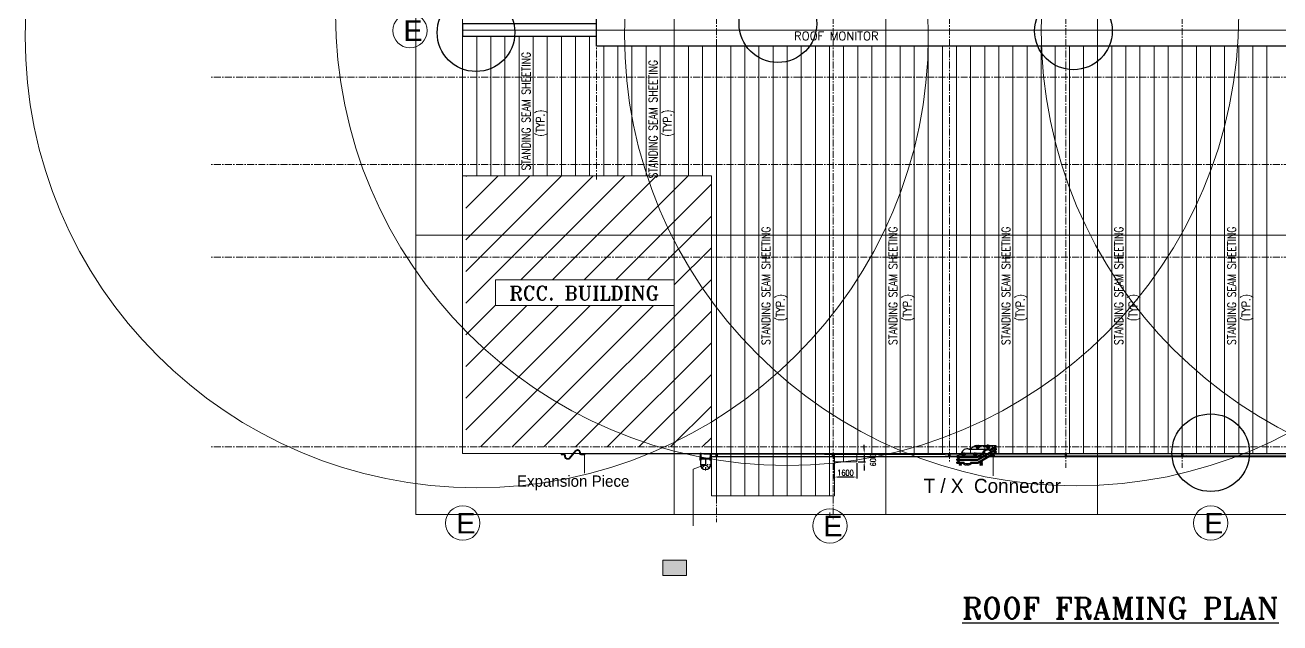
# Model space of a CAD drawing. Header units: millimetres. Extents: x 1007148 to 1143148, y 49250 to 138797.
# Drawn here: x 1007148 to 1096066, y 49250 to 91610 of the extents above; entities that cross this region are included whole.
import ezdxf
from ezdxf.enums import TextEntityAlignment as Align

# ---------------------------------------------------------------- set-up
doc = ezdxf.new("R2010")
doc.units = ezdxf.units.MM
doc.header["$LTSCALE"] = 790
doc.header["$MEASUREMENT"] = 0
doc.header["$PDMODE"] = 3
for name, pattern in [('CENTER', [2, 1.25, -0.25, 0.25, -0.25]), ('Roof$0$CENTER', [2, 1.25, -0.25, 0.25, -0.25]), ('Roof$0$DASHED', [0.75, 0.5, -0.25]), ('Roof$0$HIDDEN', [0.375, 0.25, -0.125])]:
    doc.linetypes.add(name, pattern=pattern)
for name, color, linetype in [('A- Wall', 8, 'Continuous'), ('BA-Hatch', 7, 'Continuous'), ('ha', 5, 'Continuous'), ('PIPE', 4, 'Continuous'), ('Roof$0$CEN', 252, 'Roof$0$CENTER'), ('Roof$0$DIM', 1, 'Continuous'), ('Roof$0$FLASHING', 1, 'Continuous'), ('Roof$0$ha', 5, 'Continuous'), ('Roof$0$TEXT', 7, 'Continuous'), ('STEEL', 4, 'Continuous'), ('text', 6, 'Continuous')]:
    doc.layers.add(name, color=color, linetype=linetype)
for name, color, linetype, lineweight in [('BRICK WALL', 41, 'Continuous', 15), ('CENTER', 8, 'CENTER', 9), ('HATCH', 8, 'Continuous', 9), ('HATECH', 140, 'Continuous', 9), ('Parapet', 240, 'Continuous', 0), ('Roof$0$A-ELEV-OTLN', 6, 'Continuous', 13), ('Roof$0$Ar-07--LEADER', 8, 'Continuous', 13), ('Roof$0$base plate', 1, 'Continuous', 15), ('Roof$0$PLINTH BEAM', 74, 'Continuous', 20), ('TEXT-2', 4, 'Continuous', 15)]:
    doc.layers.add(name, color=color, linetype=linetype, lineweight=lineweight)
doc.styles.add('Dim', font='arial.ttf')
doc.styles.add('ROMAND', font='romand.shx', dxfattribs={"height": 2.5})
doc.styles.add('ROMANS', font='romans.shx')
doc.styles.add('ROMANT', font='romant.shx', dxfattribs={"width": 0.75})
doc.styles.add('Roof$0$DIM FOR GRID', font='swissc.ttf')
doc.styles.add('T02', font='SIMPLEX.SHX', dxfattribs={"width": 0.8})
doc.dimstyles.new('DIM-200', dxfattribs={"dimscale": 200, "dimtxt": 2, "dimasz": 1.5, "dimexe": 0.5, "dimexo": 0.5, "dimgap": 0.5, "dimtad": 1, "dimdec": 0, "dimzin": 0, "dimdsep": 46, "dimtxsty": 'T02', "dimcen": 1, "dimclrd": 3, "dimclre": 3, "dimclrt": 2, "dimadec": 0, "dimazin": 0, "dimtfac": 1, "dimtdec": 0, "dimtmove": 2, "dimatfit": 3, "dimfxl": 1, "dimtolj": 1, "dimtzin": 0, "dimlwd": -1, "dimlwe": -1, "dimarcsym": 0})
doc.dimstyles.new('Roof$0$DIM FOR GRID', dxfattribs={"dimtxt": 350, "dimasz": 250, "dimexe": 150, "dimexo": 25, "dimgap": 50, "dimtad": 1, "dimdec": 0, "dimzin": 0, "dimdsep": 46, "dimtxsty": 'Roof$0$DIM FOR GRID', "dimblk": 'Roof$0$_ArchTick', "dimcen": 500, "dimdle": 150, "dimclrd": 256, "dimclre": 256, "dimclrt": 7, "dimadec": 0, "dimazin": 0, "dimtfac": 1, "dimtdec": 0, "dimtofl": 0, "dimtmove": 0, "dimatfit": 3, "dimfxl": 1, "dimtolj": 1, "dimtzin": 0, "dimlwd": -1, "dimlwe": -1, "dimarcsym": 0})

# ---------------------------------------------------------------- blocks, each defined once
blk = doc.blocks.new('*D156')
at = {"color": 3, "transparency": 16777216}
for p, q in [((1066608.274941327, 61560.81386114105), (1066608.274941327, 61860.81386114105)), ((1066183.195323941, 60660.81386114105), (1066708.274941327, 60660.81386114105)), ((1066233.195323941, 61260.81386114105), (1066708.274941327, 61260.81386114105)), ((1066608.274941327, 61260.81386114105), (1066608.274941327, 60660.81386114105)), ((1066608.274941327, 60360.81386114105), (1066608.274941327, 60060.81386114105))]:
    blk.add_line(p, q, dxfattribs=at)
for points in [[(1066558.274941327, 61560.81386114105), (1066658.274941327, 61560.81386114105), (1066608.274941327, 61260.81386114105)], [(1066558.274941327, 60360.81386114105), (1066658.274941327, 60360.81386114105), (1066608.274941327, 60660.81386114105)]]:
    blk.add_solid(points, dxfattribs=at)
at = {"layer": 'DEFPOINTS', "color": 0, "transparency": 16777216}
for p in [(1066083.195323941, 60660.81386114105), (1066133.195323941, 61260.81386114105), (1066608.274941327, 60660.81386114105)]:
    blk.add_point(p, dxfattribs=at)
at = {"color": 2, "transparency": 16777216, "insert": (1067236.886014922, 60778.52672600836), "char_height": 400, "attachment_point": 5, "rotation": 90, "style": 'T02'}
blk.add_mtext('\\A1;600', dxfattribs=at)
blk = doc.blocks.new('*D157')
at = {"color": 3, "transparency": 16777216}
for p, q in [((1064483.173657768, 60560.81386114102), (1064483.173657768, 59485.34448836974)), ((1066083.19532394, 60560.81386114102), (1066083.19532394, 59485.34448836974)), ((1065783.19532394, 59585.34448836974), (1064783.173657768, 59585.34448836974))]:
    blk.add_line(p, q, dxfattribs=at)
for points in [[(1064783.173657768, 59635.34448836974), (1064783.173657768, 59535.34448836974), (1064483.173657768, 59585.34448836974)], [(1065783.19532394, 59635.34448836974), (1065783.19532394, 59535.34448836974), (1066083.19532394, 59585.34448836974)]]:
    blk.add_solid(points, dxfattribs=at)
at = {"layer": 'DEFPOINTS', "color": 0, "transparency": 16777216}
for p in [(1064483.173657768, 60660.81386114102), (1066083.19532394, 60660.81386114102), (1064483.173657768, 59585.34448836974)]:
    blk.add_point(p, dxfattribs=at)
at = {"color": 2, "transparency": 16777216, "insert": (1065283.184490854, 59885.34448836974), "char_height": 400, "attachment_point": 5, "style": 'T02'}
blk.add_mtext('\\A1;1600', dxfattribs=at)
blk = doc.blocks.new('Roof$0$D')
at = {"layer": 'Roof$0$TEXT'}
for p, q in [((5821445.217064615, -7980919.315417341), (5821445.217064615, -7981069.315417341)), ((5821845.217064615, -7980919.315417341), (5821445.217064614, -7980919.315417342)), ((5821445.217064615, -7981069.315417341), (5821449.978971891, -7981069.315417341)), ((5821454.470893697, -7981065.084932649), (5821462.025406452, -7980939.176386724)), ((5821471.009131299, -7980930.715417341), (5821819.425041104, -7980930.715417343)), ((5821828.408722777, -7980939.176386724), (5821835.963235534, -7981065.084932649)), ((5821840.455157339, -7981069.315417341), (5821845.217064615, -7981069.315417341)), ((5821845.217064615, -7981069.315417341), (5821845.217064615, -7980919.315417341))]:
    blk.add_line(p, q, dxfattribs=at)
for centre, radius, start, end in [((5821449.978971891, -7981064.81541734), 4.500000000931323, 270, 356.5663696349454), ((5821471.009250062, -7980939.715417341), 9.000000000530791, 90.00000000592915, 176.5663696342352), ((5821819.424879169, -7980939.71541734), 8.999999999068677, 3.433630360556645, 90), ((5821840.455157339, -7981064.815417341), 4.500000000209617, 183.4336303539281, 270)]:
    blk.add_arc(centre, radius, start, end, dxfattribs=at)
blk = doc.blocks.new('Roof$0$RDTTT')
at = {"layer": 'Roof$0$FLASHING'}
for points in [[(3123613.633231897, -5545188.005572408), (3123620.805398782, -5545188.005572408), (3123620.805398782, -5545193.565491918)], [(3123632.977565667, -5545188.005572408), (3123625.805398782, -5545188.005572408), (3123625.805398782, -5545193.565491918)], [(3123663.305398782, -5545063.983416315), (3123663.305398782, -5545071.1555832), (3123668.865318293, -5545071.1555832)], [(3123663.305398781, -5545112.027750085), (3123663.305398781, -5545104.8555832), (3123668.865318292, -5545104.8555832)], [(3124308.305398782, -5545063.983416315), (3124308.305398782, -5545071.1555832), (3124302.745479271, -5545071.1555832)], [(3124308.305398783, -5545112.027750085), (3124308.305398783, -5545104.8555832), (3124302.745479271, -5545104.8555832)], [(3124338.633231897, -5545188.005572408), (3124345.805398782, -5545188.005572408), (3124345.805398782, -5545193.565491918)], [(3124357.977565667, -5545188.005572408), (3124350.805398782, -5545188.005572408), (3124350.805398782, -5545193.565491918)]]:
    blk.add_hatch(color=256, dxfattribs=at).paths.add_polyline_path(points)
at = {"layer": 'Roof$0$base plate'}
for points in [[(3123573.305398785, -5545203.005583201), (3123573.305398785, -5544973.005583201), (3123678.305398785, -5544973.005583201), (3123678.305398785, -5545203.005583201)], [(3124398.305398779, -5545203.005583201), (3124398.305398779, -5544973.005583201), (3124293.305398779, -5544973.005583201), (3124293.305398779, -5545203.005583201)]]:
    blk.add_lwpolyline(points, close=True, dxfattribs=at)
at = {"layer": 'Roof$0$CEN', "ltscale": 0.4}
for p, q in [((3123620.805398782, -5545513.005572408), (3124350.805398782, -5545513.00557241)), ((3123985.805398782, -5545513.005572408), (3123724.175889743, -5545774.635081446)), ((3123985.805398782, -5545063.005572408), (3123985.805398782, -5545833.005572408)), ((3123985.805398782, -5545513.005572408), (3124247.43490782, -5545774.635081446))]:
    blk.add_line(p, q, dxfattribs=at)
at = {"layer": 'Roof$0$DIM', "linetype": 'Roof$0$CENTER', "ltscale": 0.1}
for p, q in [((3123625.805398784, -5544732.005572407), (3123625.805398784, -5544982.005572407)), ((3124345.80539878, -5544732.005572407), (3124345.80539878, -5544982.005572407)), ((3124331.443347883, -5545088.0055832), (3123656.443347883, -5545088.0055832))]:
    blk.add_line(p, q, dxfattribs=at)
at = {"layer": 'Roof$0$FLASHING'}
for p, q in [((3123613.633231897, -5545188.005572408), (3123620.805398782, -5545193.565491918)), ((3123632.977565667, -5545188.005572408), (3123625.805398782, -5545193.565491918)), ((3123663.305398782, -5545063.983416315), (3123668.865318293, -5545071.1555832)), ((3123663.305398781, -5545112.027750085), (3123668.865318292, -5545104.8555832)), ((3124308.305398782, -5545063.983416315), (3124302.745479271, -5545071.1555832)), ((3124308.305398783, -5545112.027750085), (3124302.745479271, -5545104.8555832)), ((3124338.633231897, -5545188.005572408), (3124345.805398782, -5545193.565491918)), ((3124357.977565667, -5545188.005572408), (3124350.805398782, -5545193.565491918))]:
    blk.add_line(p, q, dxfattribs=at)
at = {"layer": 'Roof$0$ha'}
for p, q in [((3123660.805398789, -5544726.005572407), (3123590.805398789, -5544726.005572407)), ((3123590.805398789, -5544732.005572407), (3123590.805398789, -5544726.005572407)), ((3123660.805398789, -5544732.005572407), (3123590.805398789, -5544732.005572407)), ((3123660.805398789, -5544732.005572407), (3123660.805398789, -5544726.005572407)), ((3124310.805398782, -5544726.005572407), (3124380.805398782, -5544726.005572407)), ((3124310.805398782, -5544732.005572407), (3124310.805398782, -5544726.005572407)), ((3124310.805398782, -5544732.005572407), (3124380.805398782, -5544732.005572407)), ((3124380.805398782, -5544732.005572407), (3124380.805398782, -5544726.005572407)), ((3123660.805398782, -5544982.005572407), (3123590.805398782, -5544982.005572407)), ((3123590.805398782, -5544988.005572407), (3123590.805398782, -5544982.005572407)), ((3123660.805398782, -5544988.005572407), (3123590.805398782, -5544988.005572407)), ((3123660.805398782, -5544988.005572407), (3123660.805398782, -5544982.005572407)), ((3123663.305398782, -5545071.1555832), (3124308.305398782, -5545071.1555832)), ((3123663.305398782, -5545104.8555832), (3124308.305398782, -5545104.8555832)), ((3124310.805398782, -5544982.005572407), (3124380.805398782, -5544982.005572407)), ((3124310.805398782, -5544988.005572407), (3124310.805398782, -5544982.005572407)), ((3124310.805398782, -5544988.005572407), (3124380.805398782, -5544988.005572407)), ((3124380.805398782, -5544988.005572407), (3124380.805398782, -5544982.005572407))]:
    blk.add_line(p, q, dxfattribs=at)
at = {"layer": 'Roof$0$PLINTH BEAM'}
blk.add_line((3124370.805398781, -5544982.005572407), (3124370.805398781, -5544732.005572407), dxfattribs=at)
at = {"layer": 'Roof$0$TEXT'}
for p, q in [((3123600.805398784, -5544732.005572407), (3123600.805398783, -5544982.005572407)), ((3123650.805398782, -5544732.005572407), (3123650.805398782, -5544982.005572407)), ((3124320.805398782, -5544732.005572407), (3124320.805398782, -5544982.005572407)), ((3124370.805398781, -5544732.005572407), (3124370.805398781, -5544982.005572407)), ((3123615.805398782, -5545473.005572408), (3123615.805398782, -5545513.00557241)), ((3123615.805398782, -5545473.005572408), (3123620.805398782, -5545473.005572408)), ((3123615.805398782, -5545513.00557241), (3123620.805398782, -5545513.00557241)), ((3123620.805398782, -5545188.005572408), (3123620.805398782, -5545513.005572408)), ((3123625.805398782, -5545188.005572408), (3123625.805398782, -5545513.005572408)), ((3124345.805398782, -5545188.005572408), (3124345.805398782, -5545513.005572408)), ((3124350.805398782, -5545188.005572408), (3124350.805398782, -5545513.005572408)), ((3124355.805398782, -5545473.005572408), (3124350.805398782, -5545473.005572408)), ((3124355.805398782, -5545513.00557241), (3124350.805398782, -5545513.00557241)), ((3124355.805398782, -5545473.005572408), (3124355.805398782, -5545513.00557241)), ((3123965.80539878, -5545878.005572408), (3124005.805398784, -5545878.005572408)), ((3123965.80539878, -5545878.005572408), (3123965.80539878, -5545883.005572408)), ((3123965.80539878, -5545883.005572408), (3124005.805398784, -5545883.005572408)), ((3124005.805398784, -5545878.005572408), (3124005.805398784, -5545883.005572408))]:
    blk.add_line(p, q, dxfattribs=at)
at = {"layer": 'Roof$0$TEXT', "linetype": 'Roof$0$HIDDEN', "ltscale": 0.2}
for p, q in [((3123606.805395307, -5544732.005572407), (3123606.805395307, -5544982.005572407)), ((3124364.805402256, -5544732.005572407), (3124364.805402257, -5544982.005572407)), ((3123663.305398782, -5545074.3555832), (3124308.305398782, -5545074.3555832)), ((3123663.305398782, -5545101.6555832), (3124308.305398782, -5545101.6555832))]:
    blk.add_line(p, q, dxfattribs=at)
at = {"layer": 'Roof$0$TEXT', "color": 3}
for points in [[(3123710.033754119, -5545760.492945823), (3123738.318025366, -5545788.77721707), (3123741.853559272, -5545785.241683165), (3123713.569288025, -5545756.957411917)], [(3124261.577043444, -5545760.492945823), (3124233.292772197, -5545788.77721707), (3124229.757238291, -5545785.241683165), (3124258.041509538, -5545756.957411917)]]:
    blk.add_lwpolyline(points, close=True, dxfattribs=at)
at = {"layer": 'Roof$0$TEXT'}
for radius in [365, 360]:
    blk.add_arc((3123985.805398782, -5545513.005572408), radius, 180, 0, dxfattribs=at)
at = {"layer": 'Roof$0$PLINTH BEAM', "zscale": 0.5}
for p, xscale, yscale, rotation in [((7114122.963107454, -2634265.397040101), 0.5, 0.5, 270), ((-866151.3523098887, -2634265.397040099), -0.5000000000000002, 0.5000000000000002, 90)]:
    blk.add_blockref('Roof$0$D', p, dxfattribs=dict(at, xscale=xscale, yscale=yscale, rotation=rotation))
blk = doc.blocks.new('Roof$0$_ArchTick')
at = {"color": 0, "linetype": 'ByBlock', "const_width": 0.15}
blk.add_lwpolyline([(-0.5, -0.5), (0.5, 0.5)], dxfattribs=at)
blk = doc.blocks.new('A$C4573772E')
h = blk.add_hatch()
h.set_pattern_fill('ANSI31', color=6, scale=30)
h.set_pattern_definition([(44.99999999999999, (-8727540.428142522, 498316.0734870416), (-2.651650429449553, 2.651650429449552), [])])
edge = h.paths.add_edge_path()
edge.add_ellipse((124.2347155456664, 7.168780437859823), major_axis=(-44.99999999999998, 0), ratio=0.1534938849848307, start_angle=0, end_angle=360)
h = blk.add_hatch()
h.set_pattern_fill('ANSI31', color=6, scale=30)
h.set_pattern_definition([(44.99999999999999, (-8726794.950935028, 498316.0734870416), (-2.651650429449553, 2.651650429449552), [])])
edge = h.paths.add_edge_path()
edge.add_ellipse((869.7119230412645, 7.168780437859823), major_axis=(-44.99999999999998, 0), ratio=0.1534938849848307, start_angle=0, end_angle=360)
h = blk.add_hatch()
h.set_pattern_fill('ANSI31', color=6, scale=30)
h.set_pattern_definition([(44.99999999999999, (-8726366.9946107, 498633.4335394696), (-2.651650429449553, 2.651650429449552), [])])
edge = h.paths.add_edge_path()
edge.add_ellipse((1297.668247369002, 324.5288328658353), major_axis=(-44.99999999999998, 0), ratio=0.1534938849848307, start_angle=0, end_angle=360)
at = {"color": 6}
for points in [[(435.5078536595684, 571.0421503975085), (1056.899175115163, 571.0421503975085)], [(440.2393244487466, 572.7276658355113), (648.8530858025188, 693.170877110344)], [(710.7884302798193, 693.170877110344), (648.8530858025188, 693.170877110344)], [(732.3493199058576, 699.4474377316801), (716.5093199041439, 699.4474377316801), (686.2693199050846, 666.2702213106531), (716.5093199041439, 633.0930048896262), (732.3493199058576, 633.0930048896262)], [(686.2693199050846, 666.2702213106531), (686.2693199050846, 637.470221310461)], [(686.2693199050846, 637.470221310461), (716.5093199041439, 604.2930048898706), (776.9893199059879, 604.2930048898706), (807.2293199052801, 637.470221310461)], [(716.5093199041439, 633.0930048896262), (716.5093199041439, 604.2930048898706)], [(732.3493199058576, 699.4474377316801), (732.3493199058576, 633.0930048896262)], [(732.3493199058576, 699.4474377316801), (746.7493199052988, 685.0474377318023), (761.1487199313706, 684.9159883283864), (761.1493199063698, 699.4474377316801)], [(732.3493199058576, 633.0930048896262), (746.7493199052988, 618.6930048897484), (761.1487199313706, 618.5615554867691), (761.1493199063698, 633.0930048896262)], [(761.1493199063698, 693.170877110344), (738.6258805271937, 693.170877110344)], [(750.0002179563744, 176.0554991958925), (1400.281482075108, 551.4955620825494)], [(750.0002179563744, 108.5554991958925), (1400.281482075108, 483.9955620830006)], [(761.1493199063698, 633.0930048896262), (776.9893199059879, 633.0930048896262), (807.2293199052801, 666.2702213106531), (776.9893199059879, 699.4474377316801), (761.1493199063698, 699.4474377316801)], [(761.1493199063698, 699.4474377316801), (761.1493199063698, 633.0930048896262)], [(776.9893199059879, 633.0930048896262), (776.9893199059879, 604.2930048898706)], [(1072.921781072044, 693.170877110344), (782.7102095305454, 693.170877110344)], [(788.971361125703, 236.0554991954559), (1400.281482075108, 588.9955620827386)], [(807.2293199052801, 666.2702213106531), (807.2293199052801, 637.470221310461)], [(1103.178821151145, 708.9882467800198), (1087.338821149664, 708.9882467800198), (1057.098821150605, 675.8110303589929), (1087.338821149664, 642.6338139379659), (1103.178821151145, 642.6338139379659)], [(1057.098821150605, 675.8110303589929), (1057.098821150605, 647.0110303588008)], [(1057.098821150605, 647.0110303588008), (1087.338821149664, 613.8338139382104), (1147.818821151508, 613.8338139382104), (1178.0588211508, 647.0110303588008)], [(1061.769363317988, 356.0554991950194), (1400.281482075108, 551.4955620816909)], [(1087.338821149664, 642.6338139379659), (1087.338821149664, 613.8338139382104)], [(1103.178821151145, 708.9882467800198), (1103.178821151145, 642.6338139379659)], [(1103.178821151145, 708.9882467800198), (1117.578821150586, 694.5882467801421), (1131.978221176891, 694.4567973767262), (1131.97882115189, 708.9882467800198)], [(1103.178821151145, 642.6338139379659), (1117.578821150586, 628.2338139380881), (1131.978221176891, 628.1023645351088), (1131.97882115189, 642.6338139379659)], [(1131.97882115189, 642.6338139379659), (1147.818821151508, 642.6338139379659), (1178.0588211508, 675.8110303589929), (1147.818821151508, 708.9882467800198), (1131.97882115189, 708.9882467800198)], [(1131.97882115189, 708.9882467800198), (1131.97882115189, 642.6338139379659)], [(1147.818821151508, 642.6338139379659), (1147.818821151508, 613.8338139382104)], [(1399.487803500146, 693.170877110344), (1162.235861229128, 693.170877110344)], [(1175.39196496224, 526.7703815514251), (1399.487803500146, 656.0377368464397)], [(1178.0588211508, 675.8110303589929), (1178.0588211508, 647.0110303588008)], [(1190.452449248871, 572.9655562078842), (1399.487803500146, 693.170877110344)], [(1400.281482075108, 588.9955620829569), (1283.264551800792, 588.9955620829569)], [(1400.281482075108, 483.9955620830006), (1283.368052565493, 483.9955620830006)], [(1290.886195232277, 525.8361637763592), (1400.281482075108, 588.9955620829569)], [(1355.838100516004, 525.8361637763592), (1400.281482075108, 551.4955620829569)], [(1399.487803500146, 656.0377368464397), (1399.487803500146, 693.170877110344)], [(1399.519270794815, 588.5554991950194), (1400.281482075108, 588.9955620829569)], [(1400.281482075108, 588.9955620829569), (1400.281482075108, 551.4955620829569)], [(1400.281482075108, 483.9955620830006), (1400.281482075108, 446.4955620831752)], [(0.000217956374399364, 318.5554991958925), (152.4968355409801, 406.5994624103332)], [(0.000217956374399364, 318.5554991958925), (275.2226876422064, 318.5554991958925), (750.0002179563744, 318.5554991958925)], [(0.000217956374399364, 281.0554991958925), (0.000217956374399364, 318.5554991958925)], [(0.000217956374399364, 281.0554991958925), (495.0002179563744, 281.0554991954559), (750.0002179563744, 281.0554991958925)], [(0.000217956374399364, 213.5554991958925), (116.9136474678526, 281.0554991958925)], [(0.000217956374399364, 176.0554991958925), (0.000217956374399364, 213.5554991958925)], [(0.000217956374399364, 213.5554991958925), (281.3343970013084, 213.5554991958925)], [(0.000217956374399364, 176.0554991958925), (255.0002179563744, 176.0554991958925)], [(0.000217956374399364, 108.5554991958925), (116.9136474678526, 176.0554991958925)], [(0.000217956374399364, 71.05549919589248), (0.000217956374399364, 108.5554991958925)], [(0.000217956374399364, 108.5554991958925), (255.0002179563744, 108.5554991958925)], [(0.000217956374399364, 71.05549919589248), (223.1848804302281, 71.05549919589248)], [(79.23129107884597, 53.71739296660235), (94.23129107884597, 65.19535003371129), (131.6810890582856, 71.05549919589248)], [(79.23129107884597, 53.71739296660235), (169.231291078846, 65.45340252846654)], [(79.23129107884597, 53.71739296660235), (94.23129107884597, 44.28907638163946)], [(79.23129107884597, 32.81111931453052), (94.23129107884597, 44.28907638163946), (154.231291078846, 53.67788403086888)], [(79.23129107884597, 32.81111931453052), (169.231291078846, 44.54712887639471)], [(79.23129107884597, 32.81111931453052), (94.23129107884597, 23.38280272913107)], [(79.23129107884597, 11.90484566245868), (94.23129107884597, 23.38280272913107), (154.231291078846, 32.77161037879705)], [(79.23129107884597, 11.90484566245868), (169.231291078846, 23.64085522388632)], [(79.23129107884597, 11.90484566245868), (82.87717209919356, 9.613210963099846)], [(84.90807450714055, 71.05549919589248), (94.23129107884597, 65.19535003371129)], [(94.23129107884597, 65.19535003371129), (131.6810890582856, 71.05549919589248)], [(94.23129107884597, 44.28907638163946), (154.231291078846, 53.67788403086888)], [(94.23129107884597, 23.38280272913107), (154.231291078846, 32.77161037879705)], [(160.0281694761943, 71.05549919589248), (169.231291078846, 65.45340252846654), (154.231291078846, 53.67788403086888)], [(154.231291078846, 53.67788403086888), (169.231291078846, 44.54712887639471), (154.231291078846, 32.77161037879705)], [(154.231291078846, 32.77161037879705), (169.231291078846, 23.64085522388632), (154.7205663813511, 12.24943475167674)], [(192.6375426589511, 416.294269543243), (163.372136304155, 416.294269543243)], [(221.8539233929478, 430.9699004460272), (206.013923391467, 430.9699004460272), (175.7739233921748, 397.7926840250002), (206.013923391467, 364.6154676044098), (221.8539233929478, 364.6154676044098)], [(175.7739233921748, 397.7926840250002), (175.7739233921748, 368.9926840252447)], [(175.7739233921748, 368.9926840252447), (206.013923391467, 335.8154676042177), (266.493923393311, 335.8154676042177), (296.7339233923703, 368.9926840252447)], [(206.013923391467, 364.6154676044098), (206.013923391467, 335.8154676042177)], [(221.8539233929478, 430.9699004460272), (221.8539233929478, 364.6154676044098)], [(221.8539233929478, 430.9699004460272), (236.253923392389, 416.5699004461494), (250.6533234186936, 416.4384510427335), (250.65392339346, 430.9699004460272)], [(221.8539233929478, 364.6154676044098), (236.253923392389, 350.215467604532), (250.6533234186936, 350.0840182011161), (250.65392339346, 364.6154676044098)], [(250.65392339346, 364.6154676044098), (266.493923393311, 364.6154676044098), (296.7339233923703, 397.7926840250002), (266.493923393311, 430.9699004460272), (250.65392339346, 430.9699004460272)], [(250.65392339346, 430.9699004460272), (250.65392339346, 364.6154676044098)], [(255.0002179545118, 176.0554991950194), (750.0002179563744, 176.0554991958925)], [(266.493923393311, 364.6154676044098), (266.493923393311, 335.8154676042177)], [(609.8907453226857, 416.2942695436795), (279.8703041258268, 416.294269543243)], [(281.3343970013084, 213.5554991958925), (750.0002179563744, 213.5554991958925)], [(296.7339233923703, 397.7926840250002), (296.7339233923703, 368.9926840252447)], [(495.0002179563744, 108.5554991958925), (750.0002179563744, 108.5554991958925)], [(526.8155554744881, 71.05549919545592), (750.0002179563744, 71.05549919589248)], [(639.8631617428036, 431.7993700089137), (624.0231617413228, 431.7993700089137), (593.7831617420306, 398.6221535878867), (624.0231617413228, 365.4449371672963), (639.8631617428036, 365.4449371672963)], [(593.7831617420306, 398.6221535878867), (593.7831617420306, 369.8221535881312)], [(593.7831617420306, 369.8221535881312), (624.0231617413228, 336.6449371671042), (684.5031617431669, 336.6449371671042), (714.743161742459, 369.8221535881312)], [(624.0231617413228, 365.4449371672963), (624.0231617413228, 336.6449371671042)], [(639.8631617428036, 431.7993700089137), (639.8631617428036, 365.4449371672963)], [(639.8631617428036, 431.7993700089137), (654.2631617422448, 417.3993700090359), (668.6625617685495, 417.26792060562), (668.6631617433159, 431.7993700089137)], [(639.8631617428036, 365.4449371672963), (654.2631617422448, 351.0449371674185), (668.6625617685495, 350.9134877640026), (668.6631617433159, 365.4449371672963)], [(668.6631617433159, 365.4449371672963), (684.5031617431669, 365.4449371672963), (714.743161742459, 398.6221535878867), (684.5031617431669, 431.7993700089137), (668.6631617433159, 431.7993700089137)], [(668.6631617433159, 431.7993700089137), (668.6631617433159, 365.4449371672963)], [(684.5031617431669, 365.4449371672963), (684.5031617431669, 336.6449371671042)], [(913.405694302055, 416.2942695436795), (698.6355781609891, 416.2942695436795)], [(714.743161742459, 398.6221535878867), (714.743161742459, 369.8221535881312)], [(750.0002179563744, 71.05549919589248), (1400.281482075108, 446.4955620831752)], [(750.0002179563744, 318.5554991958925), (902.4393070653314, 406.681091038583)], [(750.0002179563744, 281.055499196329), (958.2719577908283, 401.4160869647021)], [(750.0002179563744, 281.0554991958925), (750.0002179563744, 318.5554991958925)], [(750.0002179563744, 213.5554991958925), (788.971361125703, 236.0554991954559)], [(750.0002179563744, 176.0554991958925), (750.0002179563744, 213.5554991958925)], [(750.0002179563744, 71.05549919589248), (750.0002179563744, 108.5554991958925)], [(824.7084985744441, 95.52994027118257), (839.7084985744441, 107.0078973382915), (899.7084985744441, 116.3967049875209)], [(824.7084985744441, 95.52994027118257), (914.7084985744441, 107.2659498330468)], [(824.7084985744441, 95.52994027118257), (839.7084985744441, 86.10162368621968)], [(824.7084985744441, 74.62366661911074), (839.7084985744441, 86.10162368621968), (899.7084985744441, 95.4904313354491)], [(824.7084985744441, 74.62366661911074), (914.7084985744441, 86.35967618053837)], [(824.7084985744441, 74.62366661911074), (839.7084985744441, 65.19535003371129)], [(824.7084985744441, 53.71739296660235), (839.7084985744441, 65.19535003371129), (899.7084985744441, 74.58415768294071)], [(824.7084985744441, 53.71739296660235), (914.7084985744441, 65.45340252846654)], [(824.7084985744441, 53.71739296660235), (839.7084985744441, 44.28907638163946)], [(824.7084985744441, 32.81111931453052), (839.7084985744441, 44.28907638163946), (899.7084985744441, 53.67788403086888)], [(824.7084985744441, 32.81111931453052), (914.7084985744441, 44.54712887639471)], [(824.7084985744441, 32.81111931453052), (839.7084985744441, 23.38280272913107)], [(824.7084985744441, 11.90484566245868), (839.7084985744441, 23.38280272913107), (899.7084985744441, 32.77161037879705)], [(824.7084985744441, 11.90484566245868), (914.7084985744441, 23.64085522388632)], [(824.7084985744441, 11.90484566245868), (828.3543795946753, 9.613210963099846)], [(826.572550342069, 115.2645559102093), (839.7084985744441, 107.0078973382915)], [(829.7378485737136, 117.0920416977169), (914.7084985744441, 128.1722234851186)], [(839.7084985744441, 107.0078973382915), (899.7084985744441, 116.3967049875209)], [(839.7084985744441, 86.10162368621968), (899.7084985744441, 95.4904313354491)], [(839.7084985744441, 65.19535003371129), (899.7084985744441, 74.58415768294071)], [(839.7084985744441, 44.28907638163946), (899.7084985744441, 53.67788403086888)], [(839.7084985744441, 23.38280272913107), (899.7084985744441, 32.77161037879705)], [(851.7444482155843, 129.7975579248596), (899.7084985744441, 137.3029786395928)], [(851.7444482155843, 129.7975579248596), (899.7084985744441, 137.3029786395928)], [(876.5132508118404, 144.0978327710327), (914.7084985744441, 149.0784971371904)], [(900.3152407001471, 157.8399180392007), (914.7084985744441, 149.0784971371904), (899.7084985744441, 137.3029786395928)], [(899.7084985744441, 137.3029786395928), (914.7084985744441, 128.1722234851186), (899.7084985744441, 116.3967049875209)], [(899.7084985744441, 116.3967049875209), (914.7084985744441, 107.2659498330468), (899.7084985744441, 95.4904313354491)], [(899.7084985744441, 95.4904313354491), (914.7084985744441, 86.35967618053837), (899.7084985744441, 74.58415768294071)], [(899.7084985744441, 74.58415768294071), (914.7084985744441, 65.45340252846654), (899.7084985744441, 53.67788403086888)], [(899.7084985744441, 53.67788403086888), (914.7084985744441, 44.54712887639471), (899.7084985744441, 32.77161037879705)], [(899.7084985744441, 32.77161037879705), (914.7084985744441, 23.64085522388632), (900.1977738769492, 12.24943475167674)], [(1243.634698114009, 356.0554991954559), (1329.85733840242, 405.8361637759226)], [(1252.664822902414, 350.171171742506), (1267.664822902414, 361.6491288096149), (1327.664822902414, 371.0379364588443)], [(1252.664822902414, 350.171171742506), (1342.664822902414, 361.9071813043702)], [(1252.664822902414, 350.171171742506), (1267.664822902414, 340.7428551575431)], [(1252.664822902414, 329.2648980904341), (1342.664822902414, 341.0009076518618)], [(1252.664822902414, 329.2648980904341), (1267.664822902414, 340.7428551575431)], [(1252.664822902414, 329.2648980904341), (1259.56715070433, 324.9264093113015)], [(1260.798468251596, 365.96500650495), (1267.664822902414, 361.6491288096149)], [(1267.664822902414, 361.6491288096149), (1327.664822902414, 371.0379364588443)], [(1267.664822902414, 340.7428551575431), (1327.664822902414, 350.1316628067725)], [(1267.664822902414, 340.7428551575431), (1327.664822902414, 350.1316628067725)], [(1274.610001660301, 373.9390990361717), (1342.664822902414, 382.813454956442)], [(1297.664822902414, 387.2498062865197), (1327.664822902414, 391.9442101113527)], [(1327.664822902414, 391.9442101113527), (1342.664822902414, 382.813454956442), (1327.664822902414, 371.0379364588443)], [(1327.664822902414, 371.0379364588443), (1342.664822902414, 361.9071813043702), (1327.664822902414, 350.1316628067725)], [(1327.664822902414, 350.1316628067725), (1342.664822902414, 341.0009076518618), (1328.154098204686, 329.6094871796522)]]:
    blk.add_lwpolyline(points, dxfattribs=at)
for centre, radius, start, end in [((434.140733467415, 582.3635408043192), 11.40363531375865, 251.4409705171356, 302.3299139528619), ((1173.805661161197, 529.3759920757584), 3.050502574168673, 225.7215585606919, 301.3331852226397), ((1184.353858235292, 582.6014311561739), 11.40363531375865, 251.4409705171356, 302.3299139528619), ((134.0469448447693, 438.2430868975207), 36.62946133082397, 299.7555748866953, 345.6850094343555), ((884.2600696124136, 438.4809772493754), 36.62946133082397, 299.7555748866953, 345.6850094343555), ((946.9283308365848, 413.8346218151419), 16.81956837464908, 312.4099272314238, 14.81819668890183)]:
    blk.add_arc(centre, radius, start, end, dxfattribs=at)
for centre, major_axis, ratio, start_param, end_param in [((324.9277252475731, 458.4102687018021), (147.6490062561891, 75.00297921078469), 0.6688899517658627, 0.4994648842653605, 2.729967257016665), ((1075.140850015217, 458.6481590536569), (147.6490062561891, 75.00297921078469), 0.6688899517658627, 0.4994648842653605, 2.729967257016665), ((1075.140850015217, 458.6481590536569), (-107.5331613462062, -54.62486791766931), 0.6027627736731309, 3.383143734697613, 6.081210304157506)]:
    blk.add_ellipse(centre, major_axis=major_axis, ratio=ratio, start_param=start_param, end_param=end_param, dxfattribs=at)
for centre in [(124.2347155456664, 7.168780437888927), (869.7119230412645, 7.168780437888927), (1297.668247369002, 324.5288328658644)]:
    blk.add_ellipse(centre, major_axis=(-44.99999999999998, 0), ratio=0.1534938849848307, dxfattribs=at)
at = {"color": 6, "extrusion": (0, 0, -1)}
blk.add_ellipse((375.0002179563744, 108.5554991958925), major_axis=(120, -8.731149136766002e-10), ratio=0.5625, start_param=0, end_param=3.141592653589793, dxfattribs=at)
at = {"color": 6}
for points, knots in [([(223.1848804302281, 71.05549919589248), (223.8176610884257, 69.82290207811457), (224.4774016711162, 68.6087371242611), (228.6455891008954, 61.33790268805751), (232.7718854901614, 55.75921893057239), (246.3295361140044, 40.6679808615736), (257.004793027183, 32.50829257153964), (280.4063658353407, 19.04227961476136), (293.1770023460267, 13.73223083394987), (318.3033704560949, 6.539526726512122)], [0.2812746996177769, 0.2812746996177769, 0.2812746996177769, 0.2812746996177769, 0.3119393412197748, 0.3119393412197748, 0.4679090118296623, 0.4679090118296623, 0.7740342103352539, 0.7740342103352539, 1.974242816668372, 1.974242816668372, 1.974242816668372, 1.974242816668372]), ([(526.8155554744881, 71.05549919589248), (526.1827748161741, 69.82290207811457), (525.5230342334835, 68.6087371242611), (521.3548468038207, 61.33790268805751), (517.2285504144384, 55.75921893057239), (503.6708997905953, 40.6679808615736), (492.9956428774167, 32.50829257153964), (469.5940700693754, 19.04227961476136), (456.823433558573, 13.73223083394987), (429.8994566381443, 5.641813155190903), (415.7408662051894, 2.872715101213544), (373.5761806952069, -1.553814107362996), (344.8643545842497, 0.1576148085150635), (318.3033704560949, 6.539526726512122)], [0.2812746996177769, 0.2812746996177769, 0.2812746996177769, 0.2812746996177769, 0.3119393412197748, 0.3119393412197748, 0.4679090118296623, 0.4679090118296623, 0.7740342103352539, 0.7740342103352539, 1.080159408840845, 1.080159408840845, 1.386284607346437, 1.386284607346437, 1.974242816668372, 1.974242816668372, 1.974242816668372, 1.974242816668372])]:
    blk.add_open_spline(points, degree=3, knots=knots, dxfattribs=at)
blk = doc.blocks.new('A$C3DAC4DDF')
at = {"color": 4}
blk.add_line((394.9999999560011, 82.99999938789131), (394.9999999560011, 74.99999938789131), dxfattribs=at)
for points in [[(-4.399885256134439e-08, 82.99999938789131), (-4.399890940476325e-08, 74.99999938789131)], [(-4.399885256134439e-08, 82.99999938789131), (55.99999995600115, 82.99999938789131)], [(138.2264404707561, 16.06369731076789), (251.0283842434951, 147.5349493566988)], [(143.9329154254203, 10.42003428365813), (257.099395204453, 142.3250715607672)], [(394.9999999560011, 74.99999938789131), (338.9999999560011, 74.99999938789131)]]:
    blk.add_lwpolyline(points, dxfattribs=at)
for points in [[(138.2264404707565, 16.0636973107684, -0.2248716193278578), (121.2035298966161, 7.999999387891307), (115.9999999560011, 7.999999387891307, -0.4142135623730949), (73.99999995600115, 49.9999993878913), (73.99999995600115, 64.99999938789131, 0.4142135623730951), (55.99999995600115, 82.99999938789131), (-4.399890940476325e-08, 82.99999938789131)], [(144.011528935065, 10.51166493206583, -0.2193506699289058), (121.2035298966161, -6.121086926214048e-07), (115.9999999560011, -6.121086926214048e-07, -0.4142135623730951), (65.99999995600115, 49.99999938789131), (65.99999995600115, 64.99999938789131, 0.4142135623730951), (55.99999995600115, 74.99999938789131), (-4.399890940476325e-08, 74.99999938789131)], [(394.9999999560011, 82.99999938789131), (338.9999999560011, 82.99999938789131, -0.4142135623730951), (328.9999999560011, 92.99999938789131), (328.9999999560011, 107.9999993878913, 0.4142135623730951), (278.9999999560011, 157.9999993878913), (273.7964700153861, 157.9999993878913, 0.2188147209499611), (251.0283842434951, 147.5349493566989, 0.2188147209499611)], [(394.9999999560011, 74.99999938789131), (338.9999999560011, 74.99999938789131, -0.4142135623730951), (320.9999999560011, 92.99999938789131), (320.9999999560011, 107.9999993878913, 0.4142135623730951), (278.9999999560011, 149.9999993878913), (273.7964700153861, 149.9999993878913, 0.2188234728017536), (257.099395204453, 142.3250715607671, 0.2188234728017536)]]:
    blk.add_lwpolyline(points, format="xyb", dxfattribs=at)

msp = doc.modelspace()

# ---------------------------------------------------------------- hatches: boundary and pattern name
at = {"layer": 'A- Wall'}
h = msp.add_hatch(color=1, dxfattribs=at)
h.dxf.hatch_style = 1
edge = h.paths.add_edge_path()
edge.add_arc((1060533.351694027, 91712.88055951522), 322.2403844019232, -1.272221872585407e-14, 360)
h = msp.add_hatch(color=1, dxfattribs=at)
h.dxf.hatch_style = 1
edge = h.paths.add_edge_path()
edge.add_arc((1039137.351694027, 91079.38055951522), 322.2403844019232, -1.272221872585407e-14, 360)
h = msp.add_hatch(color=1, dxfattribs=at)
h.dxf.hatch_style = 1
edge = h.paths.add_edge_path()
edge.add_arc((1081473.851694027, 91201.88055951522), 322.2403844019232, -1.272221872585407e-14, 360)
h = msp.add_hatch(color=1, dxfattribs=at)
h.dxf.hatch_style = 1
edge = h.paths.add_edge_path()
edge.add_arc((1091200.351694027, 61315.88055951802), 322.2403844019232, -1.272221872585407e-14, 360)
at = {"layer": 'BA-Hatch', "lineweight": 20, "true_color": 0xd4bdab}
h = msp.add_hatch(dxfattribs=at)
h.set_pattern_fill('ANSI32', color=9)
h.set_pattern_definition([(45, (0, 0), (-0.2651650429449554, 0.2651650429449554), []), (45, (0.176776695, 0), (-0.2651650429449554, 0.2651650429449554), [])])
h.paths.add_polyline_path([(1054027, 53688), (1052333.5, 53688), (1052333.5, 52605), (1054027, 52605)])
at = {"layer": 'HATCH'}
h = msp.add_hatch(dxfattribs=at)
h.set_pattern_fill('ANSI31', color=3, scale=500)
h.set_pattern_definition([(45, (567413.670578335, 119549.6327190011), (-1122.532015133644, 1122.532015133644), [])])
h.paths.add_polyline_path([(1055782.069539317, 80930.81386115943), (1038378.027601113, 80930.81386115943), (1038378.027601113, 75170.80782271718), (1055782.069539317, 75170.80782271718)])
h.paths.add_polyline_path([(1055782.069539317, 75170.80782271718), (1038378.027601113, 75170.80782271718), (1038378.027601113, 68550.80782271741), (1055782.069539317, 68550.80782271741)])
h.paths.add_polyline_path([(1053142.163315212, 73553.53019835759), (1053142.163315212, 71740.63951473177), (1040488.07652186, 71740.63951473177), (1040488.07652186, 73553.53019835759)], flags=16)
h.paths.add_polyline_path([(1055782.069539317, 68550.80782271741), (1038378.027601113, 68550.80782271741), (1038378.027601113, 61720.81386114104), (1055782.069539317, 61720.81386114104)])
h.paths.add_polyline_path([(1040594.719016728, 71870.97786326898), (1052951.861873871, 71870.97786326898), (1052951.861873871, 73370.97786326898), (1040594.719016728, 73370.97786326898)], flags=8)

# ---------------------------------------------------------------- linework, layer by layer
at = {"color": 3, "lineweight": 20}
for p, q in [((1053148.027601113, 126113), (1053148.027601113, 56937)), ((1068148.027601113, 126113), (1068148.027601113, 56937)), ((1083148.027601113, 126113), (1083148.027601113, 56937)), ((1038148.027601113, 61260.81386114104), (1038148.027601113, 121510.8138611373)), ((1038148.027601113, 91260.81386113871), (1122148.027601117, 91260.81386113871)), ((1034847.5, 76720.81386114104), (1127782, 76720.81386114104)), ((1038148.027601113, 61720.81386114104), (1038148.027601113, 76720.81386114104)), ((1122148.027601117, 61010.81386114104), (1038148.027601113, 61260.81386114104)), ((1064162, 57084.50000000001, 9.524076104999996e-07), (1064162, 56737.6861388627, 9.524076104999996e-07))]:
    msp.add_line(p, q, dxfattribs=at)
at = {"color": 0, "lineweight": 20}
msp.add_line((1046776.701536959, 61155.32940575168, 2.038198889e-06), (1046776.701536959, 59855.00000000001, 2.038198889e-06), dxfattribs=at)
at = {"color": 30, "lineweight": 20, "true_color": 0xf26722}
msp.add_lwpolyline([(1034847.5, 126113), (1127782, 126113), (1127782, 56937), (1034847.5, 56937)], close=True, dxfattribs=at)
at = {"color": 7}
msp.add_lwpolyline([(1047628.024581906, 91696.30794042308), (1038148.027601113, 91696.30794042308), (1038148.027601113, 90825.31978185434), (1047628.024581906, 90825.31978185434)], close=True, dxfattribs=at)
at = {"color": 4}
msp.add_lwpolyline([(1047628.024581906, 92412.47720513173), (1113898.027601117, 92412.47720513173), (1113898.027601117, 90109.15051714663), (1047628.024581906, 90109.15051714663)], close=True, dxfattribs=at)
at = {"color": 0, "lineweight": 20}
msp.add_lwpolyline([(1052333.5, 53688), (1054027, 53688), (1054027, 52605), (1052333.5, 52605)], close=True, dxfattribs=at)
for centre in [(1061148.027601113, 92412.47720513173), (1039148.027601113, 90825.31978185434), (1081617.527601109, 90960.47272486679, 9.524076104999996e-07), (1111148.027601113, 91260.81386113871)]:
    msp.add_circle(centre, 32000, dxfattribs=at)
at = {"color": 1}
for centre in [(1060495, 91708.50000000001, 9.524076104999996e-07), (1039099, 91075.00000000001, 9.524076104999996e-07), (1081435.5, 91197.50000000001, 9.524076104999996e-07), (1091162, 61311.50000000281, 9.524076104999996e-07)]:
    msp.add_circle(centre, 2750, dxfattribs=at)
at = {"layer": 'BRICK WALL', "color": 1}
for q in [(1038148.027601113, 80930.81386115943), (1055782.069539317, 61260.81386114104)]:
    msp.add_line((1055782.069539317, 80930.81386115943), q, dxfattribs=at)
for points in [[(1038148.027601113, 121260.8138611373), (1122148.027601117, 121260.8138611373), (1122148.027601117, 61260.81386114104), (1038148.027601113, 61260.81386114104)], [(1055782.069539317, 61260.81386114104), (1064498.027601119, 61260.81386114104), (1064498.027601119, 58260.81386114104), (1055782.069539317, 58260.81386114104)], [(1055782.069539317, 61260.81386114104), (1064498.027601119, 61260.81386114104), (1064498.027601119, 58260.81386114104), (1055782.069539317, 58260.81386114104)], [(1064483.173657768, 61260.81386114102), (1066083.19532394, 61260.81386114102), (1066083.19532394, 60660.81386114102), (1064483.173657768, 60660.81386114102)]]:
    msp.add_lwpolyline(points, close=True, dxfattribs=at)
at = {"layer": 'CENTER', "ltscale": 0.5}
for p, q in [((1047628.024581906, 138796.5361382031), (1047628.024581906, 80667.78704114683)), ((1056148.02527349, 138796.5361382031), (1056148.081322635, 56388.05190092657)), ((1064398.027601119, 138796.5361382031), (1064398.027601119, 56602.66473362787)), ((1072648.027601117, 138796.5361382031), (1072648.027601117, 60660.81386114104)), ((1080898.02760113, 138796.5361382031), (1080898.02760113, 60242.38624532038)), ((1089148.027601117, 138796.5361382031), (1089148.027601117, 60242.38624532038)), ((1122919.572662282, 87910.81386115198), (1020333.239848921, 87910.81386115198)), ((1122919.572662282, 81730.81386115943), (1020333.239848921, 81730.81386115943)), ((1122919.572662282, 75170.80782271718), (1020333.239848921, 75170.80782271718)), ((1122919.572662282, 61720.81386114104), (1020333.239848921, 61720.81386114104))]:
    msp.add_line(p, q, dxfattribs=at)
at = {"layer": 'CENTER', "color": 4, "ltscale": 0.5}
msp.add_line((1038148.027601113, 91260.81386113871), (1122437.234566377, 91260.81386113871), dxfattribs=at)
at = {"layer": 'ha', "color": 40}
msp.add_lwpolyline([(1055782.069539317, 61260.81386114104), (1122148.027601117, 61260.81386114104), (1122148.027601117, 61010.81386114104), (1055782.069539317, 61010.81386114104)], close=True, dxfattribs=at)
at = {"layer": 'HATECH'}
for p, q in [((1039148.027601113, 90825.31978185434), (1039148.027601113, 80930.81386115943)), ((1040148.027601113, 90825.31978185434), (1040148.027601113, 80930.81386115943)), ((1041148.027601113, 90825.31978185434), (1041148.027601113, 80930.81386115943)), ((1042148.027601113, 90825.31978185434), (1042148.027601113, 80930.81386115943)), ((1043148.027601113, 90825.31978185434), (1043148.027601113, 80930.81386115943)), ((1044148.027601113, 90825.31978185434), (1044148.027601113, 80930.81386115943)), ((1045148.027601113, 90825.31978185434), (1045148.027601113, 80930.81386115943)), ((1046148.027601113, 90825.31978185434), (1046148.027601113, 80930.81386115943)), ((1047148.027601113, 90825.31978185434), (1047148.027601113, 80930.81386115943)), ((1048148.027601113, 90109.1505171457), (1048148.027601113, 80930.81386115943)), ((1049148.027601113, 90109.1505171457), (1049148.027601113, 80930.81386115943)), ((1050148.027601113, 90109.1505171457), (1050148.027601113, 80930.81386115943)), ((1051148.027601113, 90109.1505171457), (1051148.027601113, 80930.81386115943)), ((1052148.027601113, 90109.1505171457), (1052148.027601113, 80930.81386115943)), ((1053148.027601113, 90109.1505171457), (1053148.027601113, 80930.81386115943)), ((1054148.027601113, 90109.1505171457), (1054148.027601113, 80930.81386115943)), ((1055148.027601113, 90109.1505171457), (1055148.027601113, 80930.81386115943)), ((1056148.027601113, 90109.1505171457), (1056148.027601113, 58260.81386114011)), ((1057148.027601113, 90109.1505171457), (1057148.027601113, 58260.81386114011)), ((1058148.027601113, 90109.1505171457), (1058148.027601113, 58260.81386114011)), ((1059148.027601113, 90109.1505171457), (1059148.027601113, 58260.81386114011)), ((1060148.027601113, 90109.1505171457), (1060148.027601113, 58260.81386114011)), ((1061148.027601113, 90109.1505171457), (1061148.027601113, 58260.81386114011)), ((1062148.027601113, 90109.1505171457), (1062148.027601113, 58260.81386114011)), ((1063148.027601113, 90109.1505171457), (1063148.027601113, 58260.81386114011)), ((1064148.027601113, 90109.1505171457), (1064148.027601113, 58260.81386114011)), ((1065148.027601113, 90109.1505171457), (1065148.027601113, 60660.81386114104)), ((1066148.027601113, 90109.1505171457), (1066148.027601113, 61260.81386114104)), ((1067148.027601113, 90109.1505171457), (1067148.027601113, 61260.81386114104)), ((1068148.027601113, 90109.1505171457), (1068148.027601113, 61260.81386114104)), ((1069148.027601113, 90109.1505171457), (1069148.027601113, 61260.81386114104)), ((1070148.027601113, 90109.1505171457), (1070148.027601113, 61260.81386114104)), ((1071148.027601113, 90109.1505171457), (1071148.027601113, 61260.81386114104)), ((1072148.027601113, 90109.1505171457), (1072148.027601113, 61260.81386114104)), ((1073148.027601113, 90109.1505171457), (1073148.027601113, 61260.81386114011)), ((1074148.027601113, 90109.1505171457), (1074148.027601113, 61260.81386114011)), ((1075148.027601113, 90109.1505171457), (1075148.027601113, 61260.81386114011)), ((1076148.027601113, 90109.1505171457), (1076148.027601113, 61260.81386114011)), ((1077148.027601113, 90109.1505171457), (1077148.027601113, 61260.81386114011)), ((1078148.027601113, 90109.1505171457), (1078148.027601113, 61260.81386114011)), ((1079148.027601113, 90109.1505171457), (1079148.027601113, 61260.81386114011)), ((1080148.027601113, 90109.1505171457), (1080148.027601113, 61260.81386114011)), ((1081148.027601113, 90109.1505171457), (1081148.027601113, 61260.81386114011)), ((1082148.027601113, 90109.1505171457), (1082148.027601113, 61260.81386114011)), ((1083148.027601113, 90109.1505171457), (1083148.027601113, 61260.81386114011)), ((1084148.027601113, 90109.1505171457), (1084148.027601113, 61260.81386114011)), ((1085148.027601113, 90109.1505171457), (1085148.027601113, 61260.81386114011)), ((1086148.027601113, 90109.1505171457), (1086148.027601113, 61260.81386114011)), ((1087148.027601113, 90109.1505171457), (1087148.027601113, 61260.81386114011)), ((1088148.027601113, 90109.1505171457), (1088148.027601113, 61260.81386114011)), ((1089148.027601113, 90109.1505171457), (1089148.027601113, 61260.81386114011)), ((1090148.027601113, 90109.1505171457), (1090148.027601113, 61260.81386114011)), ((1091148.027601113, 90109.1505171457), (1091148.027601113, 61260.81386114011)), ((1092148.027601113, 90109.1505171457), (1092148.027601113, 61260.81386114011)), ((1093148.027601113, 90109.1505171457), (1093148.027601113, 61260.81386114011)), ((1094148.027601113, 90109.1505171457), (1094148.027601113, 61260.81386114011)), ((1095148.027601113, 90109.1505171457), (1095148.027601113, 61260.81386114011))]:
    msp.add_line(p, q, dxfattribs=at)
at = {"layer": 'Parapet', "color": 0, "linetype": 'Continuous', "lineweight": 20, "ltscale": 10000000}
msp.add_line((1075746.522100046, 61073.18637177278, 3.6566963741e-06), (1075746.522100046, 59672, 3.6566963741e-06), dxfattribs=at)
at = {"layer": 'Parapet', "color": 3, "linetype": 'Continuous', "lineweight": 20, "ltscale": 10000000}
for centre in [(1034420.840902097, 91217.34090209682), (1038161.984131435, 56321.98413143493), (1064175.956530322, 56122.67027029763, 9.524076104999996e-07), (1091161.984131435, 56321.984131434)]:
    msp.add_circle(centre, 1216.340902096853, dxfattribs=at)
at = {"layer": 'PIPE'}
for points in [[(1056093.027601113, 61080.8138611411), (1056203.027601113, 61080.8138611411), (1056203.027601113, 61190.8138611411), (1056093.027601113, 61190.8138611411)], [(1064343.027601119, 61080.8138611411), (1064453.027601119, 61080.8138611411), (1064453.027601119, 61190.8138611411), (1064343.027601119, 61190.8138611411)], [(1072593.027601117, 61080.8138611411), (1072703.027601117, 61080.8138611411), (1072703.027601117, 61190.8138611411), (1072593.027601117, 61190.8138611411)], [(1080843.02760113, 61080.8138611411), (1080953.02760113, 61080.8138611411), (1080953.02760113, 61190.8138611411), (1080843.02760113, 61190.8138611411)], [(1089093.027601113, 61080.8138611411), (1089203.027601113, 61080.8138611411), (1089203.027601113, 61190.8138611411), (1089093.027601113, 61190.8138611411)]]:
    msp.add_lwpolyline(points, close=True, dxfattribs=at)
at = {"layer": 'TEXT-2', "color": 252, "true_color": 0x939598}
msp.add_lwpolyline([(1053142.163315212, 73553.53019835759), (1040488.07652186, 73553.53019835759), (1040488.07652186, 71740.63951473177), (1053142.163315212, 71740.63951473177)], close=True, dxfattribs=at)

# ---------------------------------------------------------------- block references
at = {"color": 2, "xscale": 4.177725410022912, "yscale": 4.177725410022912, "zscale": 4.177725410022912}
msp.add_blockref('A$C3DAC4DDF', (1045126.500000184, 60842.00000255718, 2.038198889e-06), dxfattribs=at)
at = {"xscale": 1.984731103541045, "yscale": 1.984731103541045, "zscale": 1.984731103541045}
msp.add_blockref('A$C4573772E', (1073170.999567415, 60429.083903188, 3.6566963741e-06), dxfattribs=at)
at = {"layer": 'Roof$0$A-ELEV-OTLN', "linetype": 'Continuous'}
msp.add_blockref('Roof$0$RDTTT', (-2068616.235859462, 5605986.819435197), dxfattribs=at)

# ---------------------------------------------------------------- texts
at = {"color": 5, "lineweight": 200, "attachment_point": 1}
for s, insert, char_height in [('{\\C0;Expansion Piece  }', (1042001, 59695.10095497954, -1.6226248957e-06), 800), ('{\\C0;T / X  Connector}', (1070819.5, 59461.10641200549, -4.127410600000023e-09), 1000)]:
    msp.add_mtext_dynamic_manual_height_columns(s, width=30420.56824891083, gutter_width=12.5, heights=[0], dxfattribs=dict(at, insert=insert, char_height=char_height))
at = {"layer": 'Parapet', "color": 3, "linetype": 'Continuous', "lineweight": 20, "ltscale": 10000000, "char_height": 1456.751060113476, "attachment_point": 1, "style": 'Dim'}
for insert in [(1033960.507567101, 91939.88942791309), (1037701.650796439, 57044.5326572512), (1090701.650796439, 57044.53265725027), (1063715.623195326, 56845.2187961139, 9.524076104999996e-07)]:
    msp.add_mtext_dynamic_manual_height_columns('E', width=233.0801696181562, gutter_width=3350.527438260995, heights=[0], dxfattribs=dict(at, insert=insert))
at = {"layer": 'STEEL', "color": 6, "style": 'ROMAND'}
msp.add_text('ROOF MONITOR', height=596.4952278026552, dxfattribs=at).set_placement((1061640.669180578, 90539.75547489832))
at = {"layer": 'text', "linetype": 'Continuous', "style": 'ROMANS', "width": 0.8}
for s, p in [('STANDING SEAM SHEETING', (1042950.175255847, 81312.13922701712, 0.01107068532232721)), ('STANDING SEAM SHEETING', (1051950.175255847, 80747.47016279708, 0.01107068532232721)), ('(TYP.)', (1043964.714953738, 83708.14114106895)), ('(TYP.)', (1052964.714953738, 83708.14114106895)), ('STANDING SEAM SHEETING', (1059950.175255847, 68941.03765651822, 0.01107068532232721)), ('STANDING SEAM SHEETING', (1068950.175255847, 68941.03765651822, 0.01107068532232721)), ('STANDING SEAM SHEETING', (1076950.175255847, 68941.03765651822, 0.01107068532232721)), ('STANDING SEAM SHEETING', (1084950.175255847, 68941.03765651822, 0.01107068532232721)), ('STANDING SEAM SHEETING', (1092950.175255847, 68941.03765651822, 0.01107068532232721)), ('(TYP.)', (1060964.714953738, 70632.01387345354)), ('(TYP.)', (1069964.714953738, 70632.01387345354)), ('(TYP.)', (1077964.714953738, 70632.01387345354)), ('(TYP.)', (1085964.714953738, 70632.01387345354)), ('(TYP.)', (1093964.714953738, 70632.01387345354))]:
    msp.add_text(s, height=600, rotation=90, dxfattribs=at).set_placement(p)
at = {"layer": 'text', "style": 'ROMANT'}
msp.add_text('%%UROOF FRAMING PLAN', height=1500, dxfattribs=at).set_placement((1073547.507086992, 49550.24137105659))
at = {"layer": 'TEXT-2', "style": 'ROMANT'}
msp.add_text('RCC. BUILDING', height=1000, dxfattribs=at).set_placement((1046773.290445299, 72620.97786326898), align=Align.MIDDLE_CENTER)

# ---------------------------------------------------------------- dimensions: what is measured, and where the dimension line sits
at = {"color": 7}
dim = msp.add_linear_dim(base=(1066608.274941327, 60660.81386114105), p1=(1066133.19532394, 61260.81386114102), p2=(1066083.19532394, 60660.81386114102), angle=90, dimstyle='DIM-200', override={"dimarcsym": 1}, dxfattribs=at)
dim.commit()
dim.dimension.update_dxf_attribs({"geometry": '*D156', "text_midpoint": (1067236.886014922, 60778.52672600836), "dimtype": 160})
dim = msp.add_linear_dim(base=(1064483.173657768, 59585.34448836974), p1=(1066083.19532394, 60660.81386114102), p2=(1064483.173657768, 60660.81386114102), dimstyle='DIM-200', override={"dimarcsym": 1}, dxfattribs=at)
dim.commit()
dim.dimension.update_dxf_attribs({"geometry": '*D157', "text_midpoint": (1065283.184490854, 59885.34448836974)})

# ---------------------------------------------------------------- leaders
at = {"layer": 'Roof$0$Ar-07--LEADER', "linetype": 'Roof$0$DASHED', "ltscale": 15}
msp.add_leader([(1055369.569536401, 60473.81386114849, 1.761362621095109e-09), (1054482.615598894, 60146.27620529576, 1.761362621095109e-09), (1054482.615598894, 56135.86185055046, 1.761362621095109e-09)], dimstyle='Roof$0$DIM FOR GRID', override={"dimasz": 300}, dxfattribs=at)

doc.saveas('drawing.dxf')
